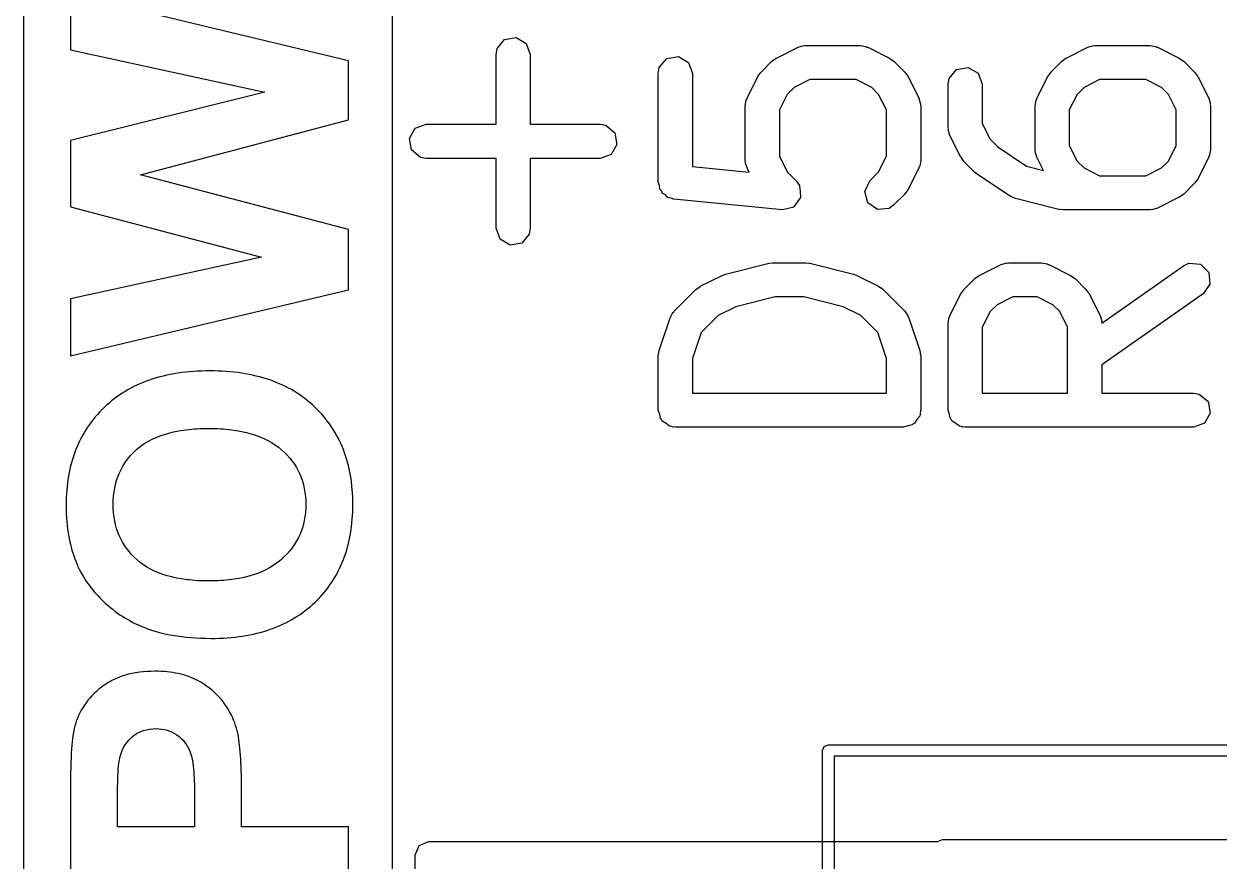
# Model space of a CAD drawing. Extents: x 107 to 207, y -142 to -86.
# Drawn here: x 193.95 to 199.19, y -94.66 to -91 of the extents above; entities that cross this region are included whole.
import ezdxf

# ---------------------------------------------------------------- set-up
doc = ezdxf.new("R2010")
doc.units = 0
doc.layers.add('BLACK', color=7, linetype='CONTINUOUS')

msp = doc.modelspace()

# ---------------------------------------------------------------- linework, layer by layer
at = {"layer": 'BLACK', "linetype": 'CONTINUOUS'}
for p, q in [((193.95, -134.679373), (193.95, -86.11)), ((195.373, -91.157229), (194.153739, -90.863844)), ((194.153739, -90.863844), (194.153739, -91.109455)), ((195.563186, -90.916153), (195.563186, -94.929872)), ((196.023389, -91.103395), (196.056366, -91.064095)), ((196.056366, -91.064095), (196.10689, -91.055186)), ((196.10689, -91.055186), (196.151319, -91.080838)), ((194.153739, -91.109455), (195.005463, -91.294982)), ((196.018866, -91.129047), (196.023389, -91.103395)), ((196.018866, -91.434999), (196.018866, -91.129047)), ((196.151319, -91.080838), (196.168866, -91.129047)), ((196.168866, -91.129047), (196.168866, -91.434999)), ((197.247468, -91.144822), (197.342706, -91.097203)), ((197.342706, -91.097203), (197.367672, -91.089777)), ((197.367672, -91.089777), (197.372033, -91.090818)), ((197.372033, -91.090818), (197.376247, -91.089285)), ((197.376247, -91.089285), (197.614342, -91.089285)), ((197.614342, -91.089285), (197.639994, -91.093808)), ((197.639994, -91.093808), (197.643429, -91.09669)), ((197.643429, -91.09669), (197.647883, -91.097203)), ((197.647883, -91.097203), (197.743121, -91.144822)), ((198.517468, -91.144822), (198.612706, -91.097203)), ((198.612706, -91.097203), (198.637672, -91.089777)), ((198.637672, -91.089777), (198.642033, -91.090818)), ((198.642033, -91.090818), (198.646247, -91.089285)), ((198.646247, -91.089285), (198.884342, -91.089285)), ((198.884342, -91.089285), (198.909994, -91.093808)), ((198.909994, -91.093808), (198.913429, -91.09669)), ((198.913429, -91.09669), (198.917883, -91.097203)), ((198.917883, -91.097203), (199.013121, -91.144822)), ((195.373, -91.416029), (195.373, -91.157229)), ((196.734342, -91.186252), (196.767319, -91.146952)), ((196.767319, -91.146952), (196.817843, -91.138043)), ((196.817843, -91.138043), (196.862272, -91.163695)), ((196.862272, -91.163695), (196.879819, -91.211904)), ((197.180357, -91.20649), (197.227976, -91.158871)), ((197.227976, -91.158871), (197.246342, -91.146011)), ((197.246342, -91.146011), (197.247468, -91.144822)), ((197.743121, -91.144822), (197.761129, -91.158178)), ((197.761129, -91.158178), (197.762612, -91.15887)), ((197.762612, -91.15887), (197.810232, -91.206489)), ((198.450357, -91.20649), (198.497976, -91.158871)), ((198.497976, -91.158871), (198.516342, -91.146011)), ((198.516342, -91.146011), (198.517468, -91.144822)), ((199.013121, -91.144822), (199.031129, -91.158178)), ((199.031129, -91.158178), (199.032612, -91.15887)), ((199.032612, -91.15887), (199.080232, -91.206489)), ((196.729819, -91.211904), (196.734342, -91.186252)), ((196.729819, -91.688094), (196.729819, -91.211904)), ((196.879819, -91.211904), (196.879819, -91.620219)), ((197.118689, -91.32122), (197.166308, -91.225982)), ((197.166308, -91.225982), (197.179666, -91.207971)), ((197.179666, -91.207971), (197.180357, -91.20649)), ((197.810232, -91.206489), (197.823094, -91.224857)), ((197.823094, -91.224857), (197.824282, -91.225982)), ((197.824282, -91.225982), (197.871901, -91.32122)), ((197.999819, -91.259523), (198.004342, -91.233871)), ((198.004342, -91.233871), (198.037319, -91.194571)), ((198.037319, -91.194571), (198.087843, -91.185662)), ((198.087843, -91.185662), (198.132272, -91.211314)), ((198.132272, -91.211314), (198.149819, -91.259523)), ((198.388689, -91.32122), (198.436308, -91.225982)), ((198.436308, -91.225982), (198.449666, -91.207971)), ((198.449666, -91.207971), (198.450357, -91.20649)), ((199.080232, -91.206489), (199.093094, -91.224857)), ((199.093094, -91.224857), (199.094282, -91.225982)), ((199.094282, -91.225982), (199.141901, -91.32122)), ((197.325436, -91.273543), (197.295029, -91.30395)), ((197.393952, -91.239285), (197.325436, -91.273543)), ((197.596637, -91.239285), (197.393952, -91.239285)), ((197.665153, -91.273543), (197.596637, -91.239285)), ((197.695561, -91.30395), (197.665153, -91.273543)), ((197.999819, -91.449999), (197.999819, -91.259523)), ((198.149819, -91.259523), (198.149819, -91.432294)), ((198.595436, -91.273543), (198.565029, -91.30395)), ((198.663952, -91.239285), (198.595436, -91.273543)), ((198.866637, -91.239285), (198.663952, -91.239285)), ((198.935153, -91.273543), (198.866637, -91.239285)), ((198.965561, -91.30395), (198.935153, -91.273543)), ((195.005463, -91.294982), (194.153739, -91.506887)), ((197.110771, -91.354761), (197.115294, -91.329109)), ((197.115294, -91.329109), (197.118176, -91.325673)), ((197.118176, -91.325673), (197.118689, -91.32122)), ((197.295029, -91.30395), (197.260771, -91.372466)), ((197.729819, -91.372466), (197.695561, -91.30395)), ((197.871901, -91.32122), (197.879327, -91.346186)), ((198.380771, -91.354761), (198.385294, -91.329109)), ((198.385294, -91.329109), (198.388176, -91.325673)), ((198.388176, -91.325673), (198.388689, -91.32122)), ((198.565029, -91.30395), (198.530771, -91.372466)), ((198.999819, -91.372466), (198.965561, -91.30395)), ((199.141901, -91.32122), (199.149327, -91.346186)), ((197.110771, -91.592856), (197.110771, -91.354761)), ((197.260771, -91.372466), (197.260771, -91.575151)), ((197.729819, -91.575151), (197.729819, -91.372466)), ((197.879327, -91.346186), (197.878285, -91.350547)), ((197.878285, -91.350547), (197.879819, -91.354761)), ((197.879819, -91.354761), (197.879819, -91.592856)), ((198.380771, -91.545237), (198.380771, -91.354761)), ((198.530771, -91.372466), (198.530771, -91.527532)), ((198.999819, -91.527532), (198.999819, -91.372466)), ((199.149327, -91.346186), (199.148285, -91.350547)), ((199.148285, -91.350547), (199.149819, -91.354761)), ((199.149819, -91.354761), (199.149819, -91.545237)), ((194.461485, -91.65695), (195.373, -91.416029)), ((195.664705, -91.452546), (195.712914, -91.434999)), ((195.712914, -91.434999), (196.018866, -91.434999)), ((196.168866, -91.434999), (196.474819, -91.434999)), ((196.474819, -91.434999), (196.500471, -91.439522)), ((196.500471, -91.439522), (196.539771, -91.472499)), ((198.149819, -91.432294), (198.184077, -91.50081)), ((195.639053, -91.496975), (195.664705, -91.452546)), ((195.647962, -91.547499), (195.639053, -91.496975)), ((196.539771, -91.472499), (196.54868, -91.523023)), ((198.001352, -91.454212), (197.999819, -91.449999)), ((198.000311, -91.458573), (198.001352, -91.454212)), ((198.007737, -91.48354), (198.000311, -91.458573)), ((198.055356, -91.578778), (198.007737, -91.48354)), ((194.153739, -91.506887), (194.153739, -91.797048)), ((195.687262, -91.580476), (195.647962, -91.547499)), ((196.54868, -91.523023), (196.523028, -91.567452)), ((198.184077, -91.50081), (198.217837, -91.53457)), ((198.217837, -91.53457), (198.343708, -91.618484)), ((198.382304, -91.54945), (198.380771, -91.545237)), ((198.381263, -91.553811), (198.382304, -91.54945)), ((198.530771, -91.527532), (198.565029, -91.596048)), ((198.965561, -91.596047), (198.999819, -91.527532)), ((199.149819, -91.545237), (199.145296, -91.570889)), ((195.712914, -91.584999), (195.687262, -91.580476)), ((196.018866, -91.584999), (195.712914, -91.584999)), ((196.018866, -91.890951), (196.018866, -91.584999)), ((196.474819, -91.584999), (196.168866, -91.584999)), ((196.168866, -91.584999), (196.168866, -91.890951)), ((196.523028, -91.567452), (196.474819, -91.584999)), ((197.112304, -91.597069), (197.110771, -91.592856)), ((197.111263, -91.60143), (197.112304, -91.597069)), ((197.118689, -91.626397), (197.111263, -91.60143)), ((197.260771, -91.575151), (197.295029, -91.643667)), ((197.695561, -91.643666), (197.729819, -91.575151)), ((197.879819, -91.592856), (197.875296, -91.618508)), ((198.056545, -91.579903), (198.055356, -91.578778)), ((198.069405, -91.59827), (198.056545, -91.579903)), ((198.117024, -91.645889), (198.069405, -91.59827)), ((198.388689, -91.578778), (198.381263, -91.553811)), ((198.417804, -91.637008), (198.388689, -91.578778)), ((198.565029, -91.596048), (198.595436, -91.626455)), ((198.935153, -91.626454), (198.965561, -91.596047)), ((199.141901, -91.578778), (199.094282, -91.674016)), ((199.142413, -91.574324), (199.141901, -91.578778)), ((199.145296, -91.570889), (199.142413, -91.574324)), ((196.879819, -91.620219), (197.128009, -91.645038)), ((197.128009, -91.645038), (197.118689, -91.626397)), ((197.295029, -91.643667), (197.334042, -91.68268)), ((197.656548, -91.682679), (197.695561, -91.643666)), ((197.871901, -91.626397), (197.824282, -91.721635)), ((197.872413, -91.621943), (197.871901, -91.626397)), ((197.875296, -91.618508), (197.872413, -91.621943)), ((198.12019, -91.647365), (198.117024, -91.645889)), ((198.128454, -91.65526), (198.12019, -91.647365)), ((198.343708, -91.618484), (198.417804, -91.637008)), ((198.595436, -91.626455), (198.663952, -91.660713)), ((198.866637, -91.660713), (198.935153, -91.626454)), ((195.373, -91.896699), (194.461485, -91.65695)), ((196.735266, -91.70306), (196.729819, -91.688094)), ((196.736458, -91.718945), (196.735266, -91.70306)), ((197.334042, -91.68268), (197.348982, -91.704017)), ((197.348982, -91.704017), (197.349024, -91.704508)), ((197.349024, -91.704508), (197.34937, -91.704862)), ((197.34937, -91.704862), (197.351257, -91.730022)), ((197.634866, -91.729176), (197.656548, -91.682679)), ((198.271312, -91.750498), (198.128454, -91.65526)), ((198.663952, -91.660713), (198.866637, -91.660713)), ((199.080232, -91.693509), (199.032612, -91.741128)), ((199.080922, -91.692027), (199.080232, -91.693509)), ((199.094282, -91.674016), (199.080922, -91.692027)), ((196.74378, -91.726451), (196.736458, -91.718945)), ((196.747366, -91.736303), (196.74378, -91.726451)), ((196.761159, -91.744266), (196.747366, -91.736303)), ((196.772282, -91.755669), (196.761159, -91.744266)), ((196.789102, -91.7604), (196.772282, -91.755669)), ((197.353207, -91.756022), (197.338475, -91.776514)), ((197.351257, -91.730022), (197.353453, -91.755124)), ((197.353453, -91.755124), (197.353169, -91.755528)), ((197.353169, -91.755528), (197.353207, -91.756022)), ((197.648143, -91.778731), (197.634866, -91.729176)), ((197.810232, -91.741128), (197.762612, -91.788747)), ((197.810922, -91.739646), (197.810232, -91.741128)), ((197.824282, -91.721635), (197.810922, -91.739646)), ((198.271731, -91.7506), (198.271312, -91.750498)), ((198.294724, -91.760855), (198.271731, -91.7506)), ((199.013121, -91.755176), (198.917883, -91.802795)), ((199.014246, -91.753987), (199.013121, -91.755176)), ((199.032612, -91.741128), (199.014246, -91.753987)), ((194.153739, -91.797048), (194.991394, -92.018038)), ((196.791795, -91.761955), (196.789102, -91.7604)), ((196.793537, -91.761647), (196.791795, -91.761955)), ((196.797356, -91.762722), (196.793537, -91.761647)), ((197.273546, -91.810341), (196.797356, -91.762722)), ((197.274025, -91.810218), (197.273546, -91.810341)), ((197.274472, -91.810427), (197.274025, -91.810218)), ((197.298822, -91.803902), (197.274472, -91.810427)), ((197.323262, -91.797678), (197.298822, -91.803902)), ((197.323549, -91.797277), (197.323262, -91.797678)), ((197.324027, -91.79715), (197.323549, -91.797277)), ((197.338475, -91.776514), (197.324027, -91.79715)), ((197.690168, -91.808157), (197.648143, -91.778731)), ((197.741275, -91.803687), (197.690168, -91.808157)), ((197.762612, -91.788747), (197.741275, -91.803687)), ((198.4852, -91.808474), (198.294724, -91.760855)), ((198.488648, -91.808113), (198.4852, -91.808474)), ((198.50339, -91.810713), (198.488648, -91.808113)), ((198.884342, -91.810713), (198.50339, -91.810713)), ((198.888555, -91.809179), (198.884342, -91.810713)), ((198.892916, -91.810221), (198.888555, -91.809179)), ((198.917883, -91.802795), (198.892916, -91.810221)), ((195.373, -92.16136), (195.373, -91.896699)), ((196.036413, -91.93916), (196.018866, -91.890951)), ((196.168866, -91.890951), (196.164343, -91.916603)), ((196.080842, -91.964812), (196.036413, -91.93916)), ((196.131366, -91.955903), (196.080842, -91.964812)), ((196.164343, -91.916603), (196.131366, -91.955903)), ((194.991394, -92.018038), (194.153739, -92.200048)), ((197.024724, -92.091524), (197.2152, -92.043905)), ((197.2152, -92.043905), (197.230132, -92.042851)), ((197.230132, -92.042851), (197.23339, -92.041666)), ((197.23339, -92.041666), (197.376247, -92.041666)), ((197.376247, -92.041666), (197.390988, -92.044265)), ((197.390988, -92.044265), (197.394437, -92.043905)), ((197.394437, -92.043905), (197.584913, -92.091524)), ((198.136516, -92.097203), (198.231754, -92.049584)), ((198.231754, -92.049584), (198.25672, -92.042158)), ((198.25672, -92.042158), (198.261081, -92.043199)), ((198.261081, -92.043199), (198.265295, -92.041666)), ((198.265295, -92.041666), (198.408152, -92.041666)), ((198.408152, -92.041666), (198.433804, -92.046189)), ((198.433804, -92.046189), (198.437239, -92.049071)), ((198.437239, -92.049071), (198.441693, -92.049584)), ((198.441693, -92.049584), (198.536931, -92.097203)), ((198.673282, -92.306192), (199.03181, -92.055223)), ((199.03181, -92.055223), (199.055418, -92.044218)), ((199.055418, -92.044218), (199.106525, -92.048697)), ((199.106525, -92.048697), (199.142797, -92.084979)), ((196.914135, -92.144822), (197.009373, -92.097203)), ((197.009373, -92.097203), (197.021779, -92.093512)), ((197.021779, -92.093512), (197.024724, -92.091524)), ((197.584913, -92.091524), (197.596735, -92.096796)), ((197.596735, -92.096796), (197.600264, -92.097203)), ((197.600264, -92.097203), (197.695502, -92.144822)), ((198.069405, -92.158871), (198.117024, -92.111252)), ((198.117024, -92.111252), (198.13539, -92.098392)), ((198.13539, -92.098392), (198.136516, -92.097203)), ((198.536931, -92.097203), (198.554941, -92.110561)), ((198.554941, -92.110561), (198.556423, -92.111252)), ((198.556423, -92.111252), (198.604042, -92.158871)), ((199.142797, -92.084979), (199.147261, -92.136087)), ((194.153739, -92.449762), (195.373, -92.16136)), ((196.799405, -92.254109), (196.894643, -92.158871)), ((196.894643, -92.158871), (196.913011, -92.146008)), ((196.913011, -92.146008), (196.914135, -92.144822)), ((197.695502, -92.144822), (197.713512, -92.15818)), ((197.713512, -92.15818), (197.714994, -92.158871)), ((197.714994, -92.158871), (197.810233, -92.254109)), ((198.007737, -92.273601), (198.055356, -92.178363)), ((198.055356, -92.178363), (198.068714, -92.160352)), ((198.068714, -92.160352), (198.069405, -92.158871)), ((198.604042, -92.158871), (198.616901, -92.177237)), ((198.616901, -92.177237), (198.618091, -92.178363)), ((198.618091, -92.178363), (198.66571, -92.273601)), ((199.117829, -92.178108), (198.673628, -92.489048)), ((199.147261, -92.136087), (199.117829, -92.178108)), ((194.153739, -92.200048), (194.153739, -92.449762)), ((197.242624, -92.191666), (197.06909, -92.235049)), ((197.367013, -92.191666), (197.242624, -92.191666)), ((197.540547, -92.235049), (197.367013, -92.191666)), ((198.214484, -92.225924), (198.184077, -92.256331)), ((198.283, -92.191666), (198.214484, -92.225924)), ((198.390447, -92.191666), (198.283, -92.191666)), ((198.458963, -92.225924), (198.390447, -92.191666)), ((198.48937, -92.256331), (198.458963, -92.225924)), ((196.781287, -92.283425), (196.793689, -92.26052)), ((196.793689, -92.26052), (196.79751, -92.258172)), ((196.79751, -92.258172), (196.799405, -92.254109)), ((196.992103, -92.273543), (196.91799, -92.347655)), ((197.06909, -92.235049), (196.992103, -92.273543)), ((197.617534, -92.273543), (197.540547, -92.235049)), ((197.691648, -92.347656), (197.617534, -92.273543)), ((197.810233, -92.254109), (197.825174, -92.275446)), ((197.825174, -92.275446), (197.825564, -92.279914)), ((197.825564, -92.279914), (197.828351, -92.283425)), ((197.999819, -92.307142), (198.004342, -92.28149)), ((198.004342, -92.28149), (198.007224, -92.278054)), ((198.007224, -92.278054), (198.007737, -92.273601)), ((198.184077, -92.256331), (198.149819, -92.324847)), ((198.523628, -92.324847), (198.48937, -92.256331)), ((198.66571, -92.273601), (198.673136, -92.298567)), ((196.733668, -92.426282), (196.781287, -92.283425)), ((197.828351, -92.283425), (197.87597, -92.426281)), ((197.999819, -92.688094), (197.999819, -92.307142)), ((198.149819, -92.324847), (198.149819, -92.613094)), ((198.523628, -92.613094), (198.523628, -92.324847)), ((198.673136, -92.298567), (198.672094, -92.302928)), ((198.672094, -92.302928), (198.673282, -92.306192)), ((196.91799, -92.347655), (196.879819, -92.462169)), ((197.729819, -92.462169), (197.691648, -92.347656)), ((196.729819, -92.449999), (196.733712, -92.427916)), ((196.733712, -92.427916), (196.733668, -92.426282)), ((197.87597, -92.426281), (197.879259, -92.448461)), ((196.729819, -92.688094), (196.729819, -92.449999)), ((196.879819, -92.462169), (196.879819, -92.613094)), ((197.729819, -92.613094), (197.729819, -92.462169)), ((197.879259, -92.448461), (197.879819, -92.449999)), ((197.879819, -92.449999), (197.879819, -92.688094)), ((198.673628, -92.489048), (198.673628, -92.613094)), ((194.545421, -92.54246), (194.530303, -92.546687)), ((194.560793, -92.538546), (194.545421, -92.54246)), ((194.57642, -92.534945), (194.560793, -92.538546)), ((194.592301, -92.531657), (194.57642, -92.534945)), ((194.608438, -92.528682), (194.592301, -92.531657)), ((194.624829, -92.526021), (194.608438, -92.528682)), ((194.641475, -92.523672), (194.624829, -92.526021)), ((194.658375, -92.521637), (194.641475, -92.523672)), ((194.67553, -92.519915), (194.658375, -92.521637)), ((194.69294, -92.518506), (194.67553, -92.519915)), ((194.710605, -92.51741), (194.69294, -92.518506)), ((194.728525, -92.516627), (194.710605, -92.51741)), ((194.746699, -92.516157), (194.728525, -92.516627)), ((194.765128, -92.516001), (194.746699, -92.516157)), ((194.783394, -92.516156), (194.765128, -92.516001)), ((194.801411, -92.516622), (194.783394, -92.516156)), ((194.819177, -92.5174), (194.801411, -92.516622)), ((194.836693, -92.518487), (194.819177, -92.5174)), ((194.853958, -92.519886), (194.836693, -92.518487)), ((194.870974, -92.521596), (194.853958, -92.519886)), ((194.887739, -92.523616), (194.870974, -92.521596)), ((194.904255, -92.525948), (194.887739, -92.523616)), ((194.92052, -92.52859), (194.904255, -92.525948)), ((194.936535, -92.531543), (194.92052, -92.52859)), ((194.9523, -92.534806), (194.936535, -92.531543)), ((194.967814, -92.538381), (194.9523, -92.534806)), ((194.983079, -92.542267), (194.967814, -92.538381)), ((194.998093, -92.546463), (194.983079, -92.542267)), ((194.418535, -92.591777), (194.40571, -92.598823)), ((194.431614, -92.585045), (194.418535, -92.591777)), ((194.444948, -92.578626), (194.431614, -92.585045)), ((194.458537, -92.57252), (194.444948, -92.578626)), ((194.472381, -92.566727), (194.458537, -92.57252)), ((194.48648, -92.561248), (194.472381, -92.566727)), ((194.500833, -92.556081), (194.48648, -92.561248)), ((194.515441, -92.551228), (194.500833, -92.556081)), ((194.530303, -92.546687), (194.515441, -92.551228)), ((195.012857, -92.55097), (194.998093, -92.546463)), ((195.027371, -92.555788), (195.012857, -92.55097)), ((195.041635, -92.560917), (195.027371, -92.555788)), ((195.055649, -92.566356), (195.041635, -92.560917)), ((195.069413, -92.572107), (195.055649, -92.566356)), ((195.082926, -92.578168), (195.069413, -92.572107)), ((195.096189, -92.58454), (195.082926, -92.578168)), ((195.109202, -92.591223), (195.096189, -92.58454)), ((195.121965, -92.598217), (195.109202, -92.591223)), ((194.334111, -92.647671), (194.323069, -92.656908)), ((194.345407, -92.638747), (194.334111, -92.647671)), ((194.356958, -92.630136), (194.345407, -92.638747)), ((194.368764, -92.621838), (194.356958, -92.630136)), ((194.380825, -92.613853), (194.368764, -92.621838)), ((194.39314, -92.606181), (194.380825, -92.613853)), ((194.40571, -92.598823), (194.39314, -92.606181)), ((195.134478, -92.605522), (195.121965, -92.598217)), ((195.146741, -92.613137), (195.134478, -92.605522)), ((195.158753, -92.621064), (195.146741, -92.613137)), ((195.170515, -92.629301), (195.158753, -92.621064)), ((195.182028, -92.637849), (195.170515, -92.629301)), ((195.19329, -92.646708), (195.182028, -92.637849)), ((195.204301, -92.655878), (195.19329, -92.646708)), ((196.879819, -92.613094), (197.729819, -92.613094)), ((198.149819, -92.613094), (198.523628, -92.613094)), ((198.673628, -92.613094), (199.074819, -92.613094)), ((199.074819, -92.613094), (199.100471, -92.617617)), ((199.100471, -92.617617), (199.139771, -92.650594)), ((194.281556, -92.69678), (194.271947, -92.707322)), ((194.29149, -92.686446), (194.281556, -92.69678)), ((194.30175, -92.676322), (194.29149, -92.686446)), ((194.312282, -92.666458), (194.30175, -92.676322)), ((194.323069, -92.656908), (194.312282, -92.666458)), ((195.215063, -92.665358), (195.204301, -92.655878)), ((195.225575, -92.675149), (195.215063, -92.665358)), ((195.235799, -92.685201), (195.225575, -92.675149)), ((195.245698, -92.695461), (195.235799, -92.685201)), ((195.255273, -92.70593), (195.245698, -92.695461)), ((196.736482, -92.706402), (196.729819, -92.688094)), ((197.87868, -92.701118), (197.877013, -92.704003)), ((197.879819, -92.688094), (197.878101, -92.697835)), ((197.878101, -92.697835), (197.87868, -92.701118)), ((198.006482, -92.706402), (197.999819, -92.688094)), ((199.14868, -92.701118), (199.123028, -92.745547)), ((199.139771, -92.650594), (199.14868, -92.701118)), ((194.236769, -92.751581), (194.228789, -92.763168)), ((194.245075, -92.740203), (194.236769, -92.751581)), ((194.253707, -92.729034), (194.245075, -92.740203)), ((194.262664, -92.718074), (194.253707, -92.729034)), ((194.271947, -92.707322), (194.262664, -92.718074)), ((195.264524, -92.716608), (195.255273, -92.70593)), ((195.273449, -92.727495), (195.264524, -92.716608)), ((195.282051, -92.738591), (195.273449, -92.727495)), ((195.290327, -92.749896), (195.282051, -92.738591)), ((195.29828, -92.76141), (195.290327, -92.749896)), ((196.739867, -92.725594), (196.736482, -92.706402)), ((196.745051, -92.729944), (196.739867, -92.725594)), ((196.747366, -92.736303), (196.745051, -92.729944)), ((196.764239, -92.746045), (196.747366, -92.736303)), ((196.779167, -92.758571), (196.764239, -92.746045)), ((197.842319, -92.753046), (197.823127, -92.75643)), ((197.846669, -92.747861), (197.842319, -92.753046)), ((197.853028, -92.745547), (197.846669, -92.747861)), ((197.86277, -92.728673), (197.853028, -92.745547)), ((197.875296, -92.713746), (197.86277, -92.728673)), ((197.877013, -92.704003), (197.875296, -92.713746)), ((198.009867, -92.725594), (198.006482, -92.706402)), ((198.015051, -92.729944), (198.009867, -92.725594)), ((198.017366, -92.736303), (198.015051, -92.729944)), ((198.034239, -92.746045), (198.017366, -92.736303)), ((198.049167, -92.758571), (198.034239, -92.746045)), ((199.123028, -92.745547), (199.074819, -92.763094)), ((194.206803, -92.799183), (194.200126, -92.811606)), ((194.213806, -92.78697), (194.206803, -92.799183)), ((194.221134, -92.774964), (194.213806, -92.78697)), ((194.228789, -92.763168), (194.221134, -92.774964)), ((194.528877, -92.807608), (194.546838, -92.800487)), ((194.546838, -92.800487), (194.565637, -92.794078)), ((194.565637, -92.794078), (194.585275, -92.788381)), ((194.585275, -92.788381), (194.60575, -92.783396)), ((194.60575, -92.783396), (194.627063, -92.779123)), ((194.627063, -92.779123), (194.649214, -92.775563)), ((194.649214, -92.775563), (194.672204, -92.772714)), ((194.672204, -92.772714), (194.684013, -92.771557)), ((194.684013, -92.771557), (194.696031, -92.770578)), ((194.696031, -92.770578), (194.708259, -92.769777)), ((194.708259, -92.769777), (194.720697, -92.769154)), ((194.720697, -92.769154), (194.733344, -92.768709)), ((194.733344, -92.768709), (194.7462, -92.768441)), ((194.7462, -92.768441), (194.759266, -92.768352)), ((194.759266, -92.768352), (194.77248, -92.768444)), ((194.77248, -92.768444), (194.785485, -92.768718)), ((194.785485, -92.768718), (194.798283, -92.769174)), ((194.798283, -92.769174), (194.810873, -92.769813)), ((194.810873, -92.769813), (194.823255, -92.770635)), ((194.823255, -92.770635), (194.83543, -92.771639)), ((194.83543, -92.771639), (194.847396, -92.772826)), ((194.847396, -92.772826), (194.859155, -92.774196)), ((194.859155, -92.774196), (194.88205, -92.777483)), ((194.88205, -92.777483), (194.904113, -92.7815)), ((194.904113, -92.7815), (194.925345, -92.786248)), ((194.925345, -92.786248), (194.945745, -92.791727)), ((194.945745, -92.791727), (194.965315, -92.797935)), ((194.965315, -92.797935), (194.984053, -92.804874)), ((194.984053, -92.804874), (195.001961, -92.812544)), ((195.305907, -92.773133), (195.29828, -92.76141)), ((195.31321, -92.785064), (195.305907, -92.773133)), ((195.320188, -92.797205), (195.31321, -92.785064)), ((195.326842, -92.809555), (195.320188, -92.797205)), ((196.788909, -92.760288), (196.779167, -92.758571)), ((196.791795, -92.761955), (196.788909, -92.760288)), ((196.795077, -92.761376), (196.791795, -92.761955)), ((196.804819, -92.763094), (196.795077, -92.761376)), ((197.804819, -92.763094), (196.804819, -92.763094)), ((197.823127, -92.75643), (197.804819, -92.763094)), ((198.058909, -92.760288), (198.049167, -92.758571)), ((198.061795, -92.761955), (198.058909, -92.760288)), ((198.065077, -92.761376), (198.061795, -92.761955)), ((198.074819, -92.763094), (198.065077, -92.761376)), ((199.074819, -92.763094), (198.074819, -92.763094)), ((194.182048, -92.850129), (194.176674, -92.863387)), ((194.187748, -92.837079), (194.182048, -92.850129)), ((194.193774, -92.824238), (194.187748, -92.837079)), ((194.200126, -92.811606), (194.193774, -92.824238)), ((194.445072, -92.859504), (194.451643, -92.853896)), ((194.451643, -92.853896), (194.465414, -92.843214)), ((194.465414, -92.843214), (194.480023, -92.833244)), ((194.480023, -92.833244), (194.495469, -92.823987)), ((194.495469, -92.823987), (194.511754, -92.815441)), ((194.511754, -92.815441), (194.528877, -92.807608)), ((195.001961, -92.812544), (195.019037, -92.820944)), ((195.019037, -92.820944), (195.035281, -92.830075)), ((195.035281, -92.830075), (195.050695, -92.839935)), ((195.050695, -92.839935), (195.065278, -92.850527)), ((195.065278, -92.850527), (195.079029, -92.861849)), ((195.333171, -92.822113), (195.326842, -92.809555)), ((195.339176, -92.834881), (195.333171, -92.822113)), ((195.344856, -92.847857), (195.339176, -92.834881)), ((195.350212, -92.861043), (195.344856, -92.847857)), ((194.162505, -92.904417), (194.158433, -92.918511)), ((194.166902, -92.890532), (194.162505, -92.904417)), ((194.171625, -92.876855), (194.166902, -92.890532)), ((194.176674, -92.863387), (194.171625, -92.876855)), ((194.390358, -92.922284), (194.39968, -92.908798)), ((194.39968, -92.908798), (194.409812, -92.895777)), ((194.409812, -92.895777), (194.420755, -92.883221)), ((194.420755, -92.883221), (194.432508, -92.87113)), ((194.432508, -92.87113), (194.445072, -92.859504)), ((195.079029, -92.861849), (195.091912, -92.873741)), ((195.091912, -92.873741), (195.103964, -92.886042)), ((195.103964, -92.886042), (195.115186, -92.898754)), ((195.115186, -92.898754), (195.125575, -92.911876)), ((195.355243, -92.874437), (195.350212, -92.861043)), ((195.359949, -92.88804), (195.355243, -92.874437)), ((195.364331, -92.901852), (195.359949, -92.88804)), ((195.368388, -92.915874), (195.364331, -92.901852)), ((194.148173, -92.962048), (194.145404, -92.976979)), ((194.151267, -92.947327), (194.148173, -92.962048)), ((194.154687, -92.932815), (194.151267, -92.947327)), ((194.158433, -92.918511), (194.154687, -92.932815)), ((194.367256, -92.96553), (194.374146, -92.95065)), ((194.374146, -92.95065), (194.381847, -92.936234)), ((194.381847, -92.936234), (194.390358, -92.922284)), ((195.125575, -92.911876), (195.135134, -92.925407)), ((195.135134, -92.925407), (195.143862, -92.939348)), ((195.143862, -92.939348), (195.151758, -92.9537)), ((195.151758, -92.9537), (195.158823, -92.968461)), ((195.372121, -92.930104), (195.368388, -92.915874)), ((195.375529, -92.944543), (195.372121, -92.930104)), ((195.378612, -92.959191), (195.375529, -92.944543)), ((195.381371, -92.974048), (195.378612, -92.959191)), ((194.140844, -93.007466), (194.139053, -93.023023)), ((194.142962, -92.992118), (194.140844, -93.007466)), ((194.145404, -92.976979), (194.142962, -92.992118)), ((194.347802, -93.029698), (194.35145, -93.012959)), ((194.35145, -93.012959), (194.355908, -92.996684)), ((194.355908, -92.996684), (194.361177, -92.980875)), ((194.361177, -92.980875), (194.367256, -92.96553)), ((195.158823, -92.968461), (195.165057, -92.983632)), ((195.165057, -92.983632), (195.17046, -92.999212)), ((195.17046, -92.999212), (195.175031, -93.015203)), ((195.175031, -93.015203), (195.178771, -93.031604)), ((195.383805, -92.989114), (195.381371, -92.974048)), ((195.385915, -93.004388), (195.383805, -92.989114)), ((195.3877, -93.019872), (195.385915, -93.004388)), ((194.136447, -93.054764), (194.135633, -93.070948)), ((194.137587, -93.038789), (194.136447, -93.054764)), ((194.139053, -93.023023), (194.137587, -93.038789)), ((194.341723, -93.082706), (194.342939, -93.064572)), ((194.342939, -93.064572), (194.344965, -93.046903)), ((194.344965, -93.046903), (194.347802, -93.029698)), ((195.178771, -93.031604), (195.181681, -93.048414)), ((195.181681, -93.048414), (195.183759, -93.065634)), ((195.183759, -93.065634), (195.185005, -93.083264)), ((195.389161, -93.035565), (195.3877, -93.019872)), ((195.390297, -93.051466), (195.389161, -93.035565)), ((195.391108, -93.067577), (195.390297, -93.051466)), ((195.391595, -93.083897), (195.391108, -93.067577)), ((194.135007, -93.101304), (194.134981, -93.103942)), ((194.134981, -93.103942), (194.135169, -93.122236)), ((194.135144, -93.08734), (194.135007, -93.101304)), ((194.135633, -93.070948), (194.135144, -93.08734)), ((194.341318, -93.101304), (194.341723, -93.082706)), ((194.341728, -93.119943), (194.341318, -93.101304)), ((194.342957, -93.138124), (194.341728, -93.119943)), ((195.185002, -93.11935), (195.183745, -93.136997)), ((195.185421, -93.101304), (195.185002, -93.11935)), ((195.185005, -93.083264), (195.185421, -93.101304)), ((195.391112, -93.133699), (195.391596, -93.11717)), ((195.391757, -93.100425), (195.391595, -93.083897)), ((195.391596, -93.11717), (195.391757, -93.100425)), ((194.135169, -93.122236), (194.135732, -93.140263)), ((194.135732, -93.140263), (194.136671, -93.158021)), ((194.136671, -93.158021), (194.137986, -93.175511)), ((194.345007, -93.155847), (194.342957, -93.138124)), ((194.347876, -93.173112), (194.345007, -93.155847)), ((194.351564, -93.189919), (194.347876, -93.173112)), ((195.178717, -93.171097), (195.174945, -93.187549)), ((195.18165, -93.154246), (195.178717, -93.171097)), ((195.183745, -93.136997), (195.18165, -93.154246)), ((195.387722, -93.181991), (195.389174, -93.16611)), ((195.389174, -93.16611), (195.390304, -93.150012)), ((195.390304, -93.150012), (195.391112, -93.133699)), ((194.137986, -93.175511), (194.139675, -93.192734)), ((194.139675, -93.192734), (194.141741, -93.209689)), ((194.141741, -93.209689), (194.144182, -93.226375)), ((194.356073, -93.206268), (194.351564, -93.189919)), ((194.361401, -93.222159), (194.356073, -93.206268)), ((194.367549, -93.237592), (194.361401, -93.222159)), ((195.164889, -93.219258), (195.158603, -93.234514)), ((195.170336, -93.203602), (195.164889, -93.219258)), ((195.174945, -93.187549), (195.170336, -93.203602)), ((195.381426, -93.228341), (195.383847, -93.213107)), ((195.383847, -93.213107), (195.385946, -93.197657)), ((195.385946, -93.197657), (195.387722, -93.181991)), ((194.144182, -93.226375), (194.146998, -93.242794)), ((194.146998, -93.242794), (194.15019, -93.258945)), ((194.15019, -93.258945), (194.153758, -93.274828)), ((194.153758, -93.274828), (194.157701, -93.290443)), ((194.374517, -93.252567), (194.367549, -93.237592)), ((194.382305, -93.267084), (194.374517, -93.252567)), ((194.390912, -93.281143), (194.382305, -93.267084)), ((195.134718, -93.277894), (195.125081, -93.291557)), ((195.143518, -93.263833), (195.134718, -93.277894)), ((195.15148, -93.249373), (195.143518, -93.263833)), ((195.158603, -93.234514), (195.15148, -93.249373)), ((195.368512, -93.28712), (195.372224, -93.272749)), ((195.372224, -93.272749), (195.375614, -93.258162)), ((195.375614, -93.258162), (195.378682, -93.243359)), ((195.378682, -93.243359), (195.381426, -93.228341)), ((194.157701, -93.290443), (194.162019, -93.305791)), ((194.162019, -93.305791), (194.166713, -93.32087)), ((194.166713, -93.32087), (194.171783, -93.335681)), ((194.400339, -93.294745), (194.390912, -93.281143)), ((194.410586, -93.307888), (194.400339, -93.294745)), ((194.421652, -93.320573), (194.410586, -93.307888)), ((194.433538, -93.332801), (194.421652, -93.320573)), ((195.091139, -93.330156), (195.07815, -93.342225)), ((195.103291, -93.317688), (195.091139, -93.330156)), ((195.114605, -93.304822), (195.103291, -93.317688)), ((195.125081, -93.291557), (195.114605, -93.304822)), ((195.350431, -93.342445), (195.355436, -93.328938)), ((195.355436, -93.328938), (195.360117, -93.315214)), ((195.360117, -93.315214), (195.364476, -93.301275)), ((195.364476, -93.301275), (195.368512, -93.28712)), ((194.171783, -93.335681), (194.177228, -93.350225)), ((194.177228, -93.350225), (194.183048, -93.3645)), ((194.183048, -93.3645), (194.18532, -93.369782)), ((194.18532, -93.369782), (194.192583, -93.38547)), ((194.446244, -93.34457), (194.433538, -93.332801)), ((194.459776, -93.35575), (194.446244, -93.34457)), ((194.474139, -93.366209), (194.459776, -93.35575)), ((194.489332, -93.375946), (194.474139, -93.366209)), ((194.505357, -93.384962), (194.489332, -93.375946)), ((195.02628, -93.379113), (195.009692, -93.387988)), ((195.042081, -93.369498), (195.02628, -93.379113)), ((195.057098, -93.359144), (195.042081, -93.369498)), ((195.071329, -93.34805), (195.057098, -93.359144)), ((195.07815, -93.342225), (195.071329, -93.34805)), ((195.327186, -93.394318), (195.333481, -93.381673)), ((195.333481, -93.381673), (195.339454, -93.368813)), ((195.339454, -93.368813), (195.345104, -93.355737)), ((195.345104, -93.355737), (195.350431, -93.342445)), ((194.192583, -93.38547), (194.200515, -93.400927)), ((194.200515, -93.400927), (194.209117, -93.416152)), ((194.209117, -93.416152), (194.215224, -93.426173)), ((194.215224, -93.426173), (194.221629, -93.436091)), ((194.522214, -93.393257), (194.505357, -93.384962)), ((194.539901, -93.40083), (194.522214, -93.393257)), ((194.558419, -93.407682), (194.539901, -93.40083)), ((194.577769, -93.413813), (194.558419, -93.407682)), ((194.59795, -93.419223), (194.577769, -93.413813)), ((194.618962, -93.423911), (194.59795, -93.419223)), ((194.640806, -93.427878), (194.618962, -93.423911)), ((194.66348, -93.431124), (194.640806, -93.427878)), ((194.675129, -93.432476), (194.66348, -93.431124)), ((194.686986, -93.433648), (194.675129, -93.432476)), ((194.69905, -93.43464), (194.686986, -93.433648)), ((194.711323, -93.435451), (194.69905, -93.43464)), ((194.825065, -93.434583), (194.812943, -93.435415)), ((194.836991, -93.433566), (194.825065, -93.434583)), ((194.848721, -93.432364), (194.836991, -93.433566)), ((194.871591, -93.429406), (194.848721, -93.432364)), ((194.893676, -93.425708), (194.871591, -93.429406)), ((194.914976, -93.42127), (194.893676, -93.425708)), ((194.93549, -93.416093), (194.914976, -93.42127)), ((194.955219, -93.410176), (194.93549, -93.416093)), ((194.974162, -93.40352), (194.955219, -93.410176)), ((194.99232, -93.396124), (194.974162, -93.40352)), ((195.009692, -93.387988), (194.99232, -93.396124)), ((195.298774, -93.442738), (195.306361, -93.430956)), ((195.306361, -93.430956), (195.313626, -93.418959)), ((195.313626, -93.418959), (195.320567, -93.406747)), ((195.320567, -93.406747), (195.327186, -93.394318)), ((194.221629, -93.436091), (194.228331, -93.445907)), ((194.228331, -93.445907), (194.235331, -93.455619)), ((194.235331, -93.455619), (194.242628, -93.465228)), ((194.242628, -93.465228), (194.250224, -93.474734)), ((194.250224, -93.474734), (194.258116, -93.484137)), ((194.258116, -93.484137), (194.266307, -93.493437)), ((194.723803, -93.436083), (194.711323, -93.435451)), ((194.736491, -93.436533), (194.723803, -93.436083)), ((194.749387, -93.436804), (194.736491, -93.436533)), ((194.76249, -93.436894), (194.749387, -93.436804)), ((194.775398, -93.436802), (194.76249, -93.436894)), ((194.788109, -93.436524), (194.775398, -93.436802)), ((194.800624, -93.436062), (194.788109, -93.436524)), ((194.812943, -93.435415), (194.800624, -93.436062)), ((195.255995, -93.498406), (195.265197, -93.487704)), ((195.265197, -93.487704), (195.274075, -93.476786)), ((195.274075, -93.476786), (195.282631, -93.465652)), ((195.282631, -93.465652), (195.290864, -93.454303)), ((195.290864, -93.454303), (195.298774, -93.442738)), ((194.266307, -93.493437), (194.274795, -93.502633)), ((194.274795, -93.502633), (194.283581, -93.511727)), ((194.283581, -93.511727), (194.292665, -93.520718)), ((194.292665, -93.520718), (194.301936, -93.529504)), ((194.301936, -93.529504), (194.311358, -93.538056)), ((194.311358, -93.538056), (194.320932, -93.546375)), ((195.205268, -93.54849), (195.215982, -93.539009)), ((195.215982, -93.539009), (195.226454, -93.529218)), ((195.226454, -93.529218), (195.236624, -93.519163)), ((195.236624, -93.519163), (195.246471, -93.508893)), ((195.246471, -93.508893), (195.255995, -93.498406)), ((194.320932, -93.546375), (194.330657, -93.55446)), ((194.330657, -93.55446), (194.340532, -93.562312)), ((194.340532, -93.562312), (194.350559, -93.56993)), ((194.350559, -93.56993), (194.360737, -93.577315)), ((194.360737, -93.577315), (194.371066, -93.584466)), ((194.371066, -93.584466), (194.381547, -93.591383)), ((194.381547, -93.591383), (194.392178, -93.598067)), ((195.13587, -93.598845), (195.148045, -93.59123)), ((195.148045, -93.59123), (195.159976, -93.583303)), ((195.159976, -93.583303), (195.171664, -93.575066)), ((195.171664, -93.575066), (195.183108, -93.566518)), ((195.183108, -93.566518), (195.19431, -93.557659)), ((195.19431, -93.557659), (195.205268, -93.54849)), ((194.392178, -93.598067), (194.402961, -93.604517)), ((194.402961, -93.604517), (194.413894, -93.610734)), ((194.413894, -93.610734), (194.424979, -93.616717)), ((194.424979, -93.616717), (194.436215, -93.622467)), ((194.436215, -93.622467), (194.447602, -93.627983)), ((194.447602, -93.627983), (194.45914, -93.633265)), ((194.45914, -93.633265), (194.475127, -93.639938)), ((194.475127, -93.639938), (194.491577, -93.64618)), ((195.029716, -93.648579), (195.043837, -93.64345)), ((195.043837, -93.64345), (195.057714, -93.638011)), ((195.057714, -93.638011), (195.071349, -93.63226)), ((195.071349, -93.63226), (195.08474, -93.626199)), ((195.08474, -93.626199), (195.097887, -93.619827)), ((195.097887, -93.619827), (195.110791, -93.613144)), ((195.110791, -93.613144), (195.123452, -93.60615)), ((195.123452, -93.60615), (195.13587, -93.598845)), ((194.491577, -93.64618), (194.508493, -93.651991)), ((194.508493, -93.651991), (194.525874, -93.657372)), ((194.525874, -93.657372), (194.543719, -93.662323)), ((194.543719, -93.662323), (194.562029, -93.666843)), ((194.562029, -93.666843), (194.580804, -93.670932)), ((194.580804, -93.670932), (194.600044, -93.674591)), ((194.600044, -93.674591), (194.619749, -93.67782)), ((194.619749, -93.67782), (194.639918, -93.680618)), ((194.639918, -93.680618), (194.660553, -93.682985)), ((194.660553, -93.682985), (194.681652, -93.684923)), ((194.681652, -93.684923), (194.703216, -93.686429)), ((194.703216, -93.686429), (194.725245, -93.687505)), ((194.725245, -93.687505), (194.747738, -93.688151)), ((194.747738, -93.688151), (194.770697, -93.688366)), ((194.770697, -93.688366), (194.78871, -93.688211)), ((194.78871, -93.688211), (194.80648, -93.687745)), ((194.80648, -93.687745), (194.824007, -93.686968)), ((194.824007, -93.686968), (194.84129, -93.68588)), ((194.84129, -93.68588), (194.858331, -93.684481)), ((194.858331, -93.684481), (194.875128, -93.682771)), ((194.875128, -93.682771), (194.891681, -93.680751)), ((194.891681, -93.680751), (194.907992, -93.67842)), ((194.907992, -93.67842), (194.924059, -93.675778)), ((194.924059, -93.675778), (194.939883, -93.672825)), ((194.939883, -93.672825), (194.955463, -93.669561)), ((194.955463, -93.669561), (194.9708, -93.665986)), ((194.9708, -93.665986), (194.985894, -93.662101)), ((194.985894, -93.662101), (195.000745, -93.657904)), ((195.000745, -93.657904), (195.015352, -93.653397)), ((195.015352, -93.653397), (195.029716, -93.648579)), ((194.393854, -93.85008), (194.379389, -93.854731)), ((194.408734, -93.845975), (194.393854, -93.85008)), ((194.424029, -93.842418), (194.408734, -93.845975)), ((194.439738, -93.839408), (194.424029, -93.842418)), ((194.455862, -93.836945), (194.439738, -93.839408)), ((194.472399, -93.83503), (194.455862, -93.836945)), ((194.489352, -93.833662), (194.472399, -93.83503)), ((194.506719, -93.832841), (194.489352, -93.833662)), ((194.5245, -93.832567), (194.506719, -93.832841)), ((194.538211, -93.832725), (194.5245, -93.832567)), ((194.551647, -93.833199), (194.538211, -93.832725)), ((194.564809, -93.833989), (194.551647, -93.833199)), ((194.577696, -93.835095), (194.564809, -93.833989)), ((194.590308, -93.836517), (194.577696, -93.835095)), ((194.602645, -93.838255), (194.590308, -93.836517)), ((194.614708, -93.840309), (194.602645, -93.838255)), ((194.626496, -93.842679), (194.614708, -93.840309)), ((194.638009, -93.845365), (194.626496, -93.842679)), ((194.654763, -93.849986), (194.638009, -93.845365)), ((194.670899, -93.855319), (194.654763, -93.849986)), ((194.289734, -93.902616), (194.278626, -93.911505)), ((194.301298, -93.894134), (194.289734, -93.902616)), ((194.313277, -93.886199), (194.301298, -93.894134)), ((194.325671, -93.878811), (194.313277, -93.886199)), ((194.338478, -93.87197), (194.325671, -93.878811)), ((194.351701, -93.865676), (194.338478, -93.87197)), ((194.365337, -93.85993), (194.351701, -93.865676)), ((194.379389, -93.854731), (194.365337, -93.85993)), ((194.686417, -93.861362), (194.670899, -93.855319)), ((194.701316, -93.868116), (194.686417, -93.861362)), ((194.710906, -93.873014), (194.701316, -93.868116)), ((194.724798, -93.880788), (194.710906, -93.873014)), ((194.738119, -93.888944), (194.724798, -93.880788)), ((194.750867, -93.897481), (194.738119, -93.888944)), ((194.763044, -93.906399), (194.750867, -93.897481)), ((194.774649, -93.915698), (194.763044, -93.906399)), ((194.239187, -93.949717), (194.230575, -93.959934)), ((194.248298, -93.939766), (194.239187, -93.949717)), ((194.257908, -93.93008), (194.248298, -93.939766)), ((194.268017, -93.92066), (194.257908, -93.93008)), ((194.278626, -93.911505), (194.268017, -93.92066)), ((194.785682, -93.925379), (194.774649, -93.915698)), ((194.796143, -93.935441), (194.785682, -93.925379)), ((194.806032, -93.945884), (194.796143, -93.935441)), ((194.81535, -93.956708), (194.806032, -93.945884)), ((194.824095, -93.967914), (194.81535, -93.956708)), ((194.201119, -94.003458), (194.195003, -94.015003)), ((194.207734, -93.992179), (194.201119, -94.003458)), ((194.214849, -93.981165), (194.207734, -93.992179)), ((194.222462, -93.970417), (194.214849, -93.981165)), ((194.230575, -93.959934), (194.222462, -93.970417)), ((194.829608, -93.975596), (194.824095, -93.967914)), ((194.837431, -93.987267), (194.829608, -93.975596)), ((194.844745, -93.998979), (194.837431, -93.987267)), ((194.851548, -94.010733), (194.844745, -93.998979)), ((194.857841, -94.022527), (194.851548, -94.010733)), ((194.175531, -94.063839), (194.171911, -94.076713)), ((194.17965, -94.051232), (194.175531, -94.063839)), ((194.184269, -94.03889), (194.17965, -94.051232)), ((194.189386, -94.026814), (194.184269, -94.03889)), ((194.195003, -94.015003), (194.189386, -94.026814)), ((194.863624, -94.034363), (194.857841, -94.022527)), ((194.868897, -94.04624), (194.863624, -94.034363)), ((194.87366, -94.058159), (194.868897, -94.04624)), ((194.877913, -94.070118), (194.87366, -94.058159)), ((194.16483, -94.113638), (194.163127, -94.126919)), ((194.166676, -94.101571), (194.16483, -94.113638)), ((194.16971, -94.085746), (194.166676, -94.101571)), ((194.171911, -94.076713), (194.16971, -94.085746)), ((194.423698, -94.120348), (194.434779, -94.111582)), ((194.434779, -94.111582), (194.446564, -94.104026)), ((194.446564, -94.104026), (194.459055, -94.097679)), ((194.459055, -94.097679), (194.472251, -94.092541)), ((194.472251, -94.092541), (194.486152, -94.088611)), ((194.486152, -94.088611), (194.500759, -94.085891)), ((194.500759, -94.085891), (194.51607, -94.08438)), ((194.51607, -94.08438), (194.528017, -94.08404)), ((194.528017, -94.08404), (194.541005, -94.08447)), ((194.541005, -94.08447), (194.553589, -94.085762)), ((194.553589, -94.085762), (194.565771, -94.087914)), ((194.565771, -94.087914), (194.577549, -94.090927)), ((194.577549, -94.090927), (194.588925, -94.094802)), ((194.588925, -94.094802), (194.599898, -94.099537)), ((194.599898, -94.099537), (194.610467, -94.105133)), ((194.610467, -94.105133), (194.620634, -94.11159)), ((194.620634, -94.11159), (194.630269, -94.118808)), ((194.881656, -94.082119), (194.877913, -94.070118)), ((194.884889, -94.094161), (194.881656, -94.082119)), ((194.886761, -94.102212), (194.884889, -94.094161)), ((194.889851, -94.119276), (194.886761, -94.102212)), ((194.160145, -94.157121), (194.158868, -94.174042)), ((194.161565, -94.141413), (194.160145, -94.157121)), ((194.163127, -94.126919), (194.161565, -94.141413)), ((194.380647, -94.179217), (194.386747, -94.166618)), ((194.386747, -94.166618), (194.393836, -94.15467)), ((194.393836, -94.15467), (194.401914, -94.143373)), ((194.401914, -94.143373), (194.410982, -94.132725)), ((194.410982, -94.132725), (194.421039, -94.122728)), ((194.421039, -94.122728), (194.423698, -94.120348)), ((194.630269, -94.118808), (194.639245, -94.126685)), ((194.639245, -94.126685), (194.647562, -94.135221)), ((194.647562, -94.135221), (194.655219, -94.144417)), ((194.655219, -94.144417), (194.662216, -94.154272)), ((194.662216, -94.154272), (194.668554, -94.164787)), ((194.668554, -94.164787), (194.674233, -94.175961)), ((194.891743, -94.131416), (194.889851, -94.119276)), ((194.893499, -94.144168), (194.891743, -94.131416)), ((194.89512, -94.157531), (194.893499, -94.144168)), ((194.896606, -94.171506), (194.89512, -94.157531)), ((197.45, -94.18), (197.457322, -94.162322)), ((197.457322, -94.162322), (197.475, -94.155)), ((197.475, -94.155), (206.775, -94.155)), ((194.156738, -94.211526), (194.155886, -94.232088)), ((194.157732, -94.192177), (194.156738, -94.211526)), ((194.158868, -94.174042), (194.157732, -94.192177)), ((194.366359, -94.23321), (194.368282, -94.220914)), ((194.368282, -94.220914), (194.371415, -94.206364)), ((194.371415, -94.206364), (194.375536, -94.192465)), ((194.375536, -94.192465), (194.380647, -94.179217)), ((194.674233, -94.175961), (194.679252, -94.187794)), ((194.679252, -94.187794), (194.680388, -94.190928)), ((194.680388, -94.190928), (194.684572, -94.205331)), ((194.684572, -94.205331), (194.68733, -94.218093)), ((194.68733, -94.218093), (194.689765, -94.232534)), ((194.897957, -94.186091), (194.896606, -94.171506)), ((194.899173, -94.201289), (194.897957, -94.186091)), ((194.900254, -94.217097), (194.899173, -94.201289)), ((194.901199, -94.233517), (194.900254, -94.217097)), ((197.45, -110.43), (197.45, -94.18)), ((197.5, -94.205), (197.5, -110.405)), ((206.75, -94.205), (197.5, -94.205)), ((194.155177, -94.253864), (194.154609, -94.276853)), ((194.155886, -94.232088), (194.155177, -94.253864)), ((194.362672, -94.276011), (194.36361, -94.261362)), ((194.36361, -94.261362), (194.364692, -94.248263)), ((194.364692, -94.248263), (194.366359, -94.23321)), ((194.689765, -94.232534), (194.691875, -94.248654)), ((194.691875, -94.248654), (194.693101, -94.260334)), ((194.693101, -94.260334), (194.694183, -94.272761)), ((194.694183, -94.272761), (194.69512, -94.285934)), ((194.90201, -94.250549), (194.901199, -94.233517)), ((194.902685, -94.268191), (194.90201, -94.250549)), ((194.903226, -94.286446), (194.902685, -94.268191)), ((194.154023, -94.313613), (194.153899, -94.326473)), ((194.154183, -94.301056), (194.154023, -94.313613)), ((194.154378, -94.288803), (194.154183, -94.301056)), ((194.154609, -94.276853), (194.154378, -94.288803)), ((194.360588, -94.336044), (194.360877, -94.322659)), ((194.360877, -94.322659), (194.36123, -94.309963)), ((194.36123, -94.309963), (194.361879, -94.292212)), ((194.361879, -94.292212), (194.362672, -94.276011)), ((194.69512, -94.285934), (194.695914, -94.299854)), ((194.695914, -94.299854), (194.696563, -94.31452)), ((194.696563, -94.31452), (194.697068, -94.329932)), ((194.903631, -94.305311), (194.903226, -94.286446)), ((194.903901, -94.324788), (194.903631, -94.305311)), ((194.904036, -94.344876), (194.903901, -94.324788)), ((194.153757, -94.353103), (194.153739, -94.366873)), ((194.153739, -94.366873), (194.153739, -94.514298)), ((194.15381, -94.339636), (194.153757, -94.353103)), ((194.153899, -94.326473), (194.15381, -94.339636)), ((194.360108, -94.380334), (194.360204, -94.364881)), ((194.360204, -94.364881), (194.360364, -94.350118)), ((194.360364, -94.350118), (194.360588, -94.336044)), ((194.697068, -94.329932), (194.697428, -94.346091)), ((194.697428, -94.346091), (194.697645, -94.362996)), ((194.697645, -94.362996), (194.697717, -94.380648)), ((194.904053, -94.355149), (194.904036, -94.344876)), ((194.904053, -94.514298), (194.904053, -94.355149)), ((194.360076, -94.396475), (194.360108, -94.380334)), ((194.360076, -94.514298), (194.360076, -94.396475)), ((194.697717, -94.380648), (194.697717, -94.514298)), ((194.153739, -94.514298), (194.153739, -94.758443)), ((194.697717, -94.514298), (194.360076, -94.514298)), ((195.373, -94.514298), (194.904053, -94.514298)), ((195.373, -94.758443), (195.373, -94.514298)), ((195.682574, -94.596774), (195.725, -94.5792)), ((195.725, -94.5792), (197.95279, -94.5792)), ((197.95279, -94.5792), (197.975, -94.57)), ((197.975, -94.57), (206.075, -94.57)), ((195.665, -94.6392), (195.682574, -94.596774)), ((195.665, -109.99), (195.665, -94.6392))]:
    msp.add_line(p, q, dxfattribs=at)

doc.saveas('drawing.dxf')
